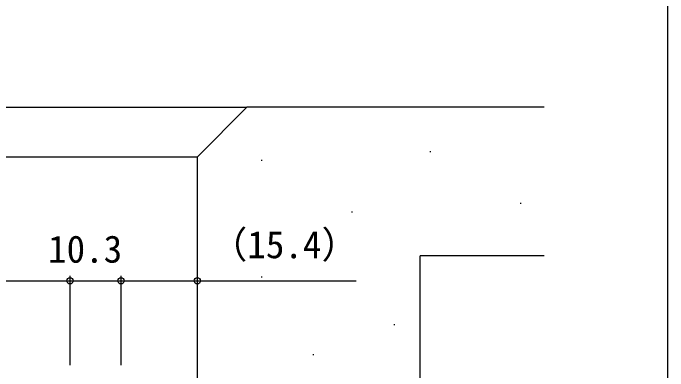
# Model space of a CAD drawing. Units: millimetres, scale not verified. Extents: x -437 to 438, y -331 to 328.
# Drawn here: x 305.9 to 438.1, y -90.8 to -18.6 of the extents above; entities that cross this region are included whole.
import ezdxf
from ezdxf.enums import TextEntityAlignment as Align

# ---------------------------------------------------------------- set-up
doc = ezdxf.new("R2010")
doc.units = ezdxf.units.MM
doc.header["$LTSCALE"] = 2
for name, color, linetype in [('0-3_YKK_12', 2, 'Continuous'), ('0-6_YKK_D', 6, 'Continuous'), ('0-7_YKK_ZWAK', 7, 'Continuous'), ('0-8_YSS_K', 3, 'Continuous'), ('0-9_YSS_KE', 3, 'Continuous')]:
    doc.layers.add(name, color=color, linetype=linetype)
doc.styles.add('ＭＳ ゴシック', font='')
doc.styles.get('ＭＳ ゴシック').set_extended_font_data('MS Gothic')

msp = doc.modelspace()

# ---------------------------------------------------------------- linework, layer by layer
at = {"layer": '0-3_YKK_12'}
for p, q in [((160.902, -37.597), (353.1, -37.597)), ((160.902, -47.597), (343.1, -47.597))]:
    msp.add_line(p, q, dxfattribs=at)
at = {"layer": '0-6_YKK_D'}
for p, q in [((288.4, -72.597), (317.4, -72.597)), ((317.4, -89.597), (317.4, -71.597)), ((317.401, -89.597), (317.401, -71.597)), ((317.401, -72.597), (327.701, -72.597)), ((327.7, -89.597), (327.7, -71.597)), ((327.701, -89.597), (327.701, -71.597)), ((343.1, -89.597), (343.1, -71.597))]:
    msp.add_line(p, q, dxfattribs=at)
msp.add_lwpolyline([(327.7, -72.597), (343.1, -72.597), (375.176, -72.597)], dxfattribs=at)
for centre in [(317.4, -72.597), (317.401, -72.597), (327.7, -72.597), (327.701, -72.597), (343.1, -72.597)]:
    msp.add_circle(centre, 0.637, dxfattribs=at)
at = {"layer": '0-7_YKK_ZWAK'}
msp.add_lwpolyline([(-436.9, -331.1), (438.1, -331.1), (438.1, 293.9)], dxfattribs=at)
at = {"layer": '0-8_YSS_K'}
for p, q in [((390.01, -46.523), (390.21, -46.523)), ((355.956, -48.256), (356.156, -48.256)), ((408.3, -56.975), (408.5, -56.975)), ((374.246, -58.708), (374.446, -58.708)), ((355.956, -71.772), (356.156, -71.772)), ((382.736, -81.451), (382.936, -81.451)), ((366.407, -87.449), (366.607, -87.449))]:
    msp.add_line(p, q, dxfattribs=at)
at = {"layer": '0-9_YSS_KE'}
for p, q in [((343.1, -47.6), (353.1, -37.6)), ((413.1, -37.6), (353.1, -37.6)), ((413.1, -67.6), (388.1, -67.6)), ((388.1, -187.6), (388.1, -67.6))]:
    msp.add_line(p, q, dxfattribs=at)
msp.add_lwpolyline([(353.1, -122.6), (353.1, -112.6), (343.1, -112.6), (343.1, -47.6)], dxfattribs=at)

# ---------------------------------------------------------------- texts
at = {"layer": '0-6_YKK_D', "style": 'ＭＳ ゴシック'}
for s, p in [('（15.4）', (345.69, -69.702)), ('10.3', (312.963, -70.597))]:
    msp.add_text(s, height=5.499, dxfattribs=at).set_placement(p, align=Align.BOTTOM_LEFT)

doc.saveas('drawing.dxf')
